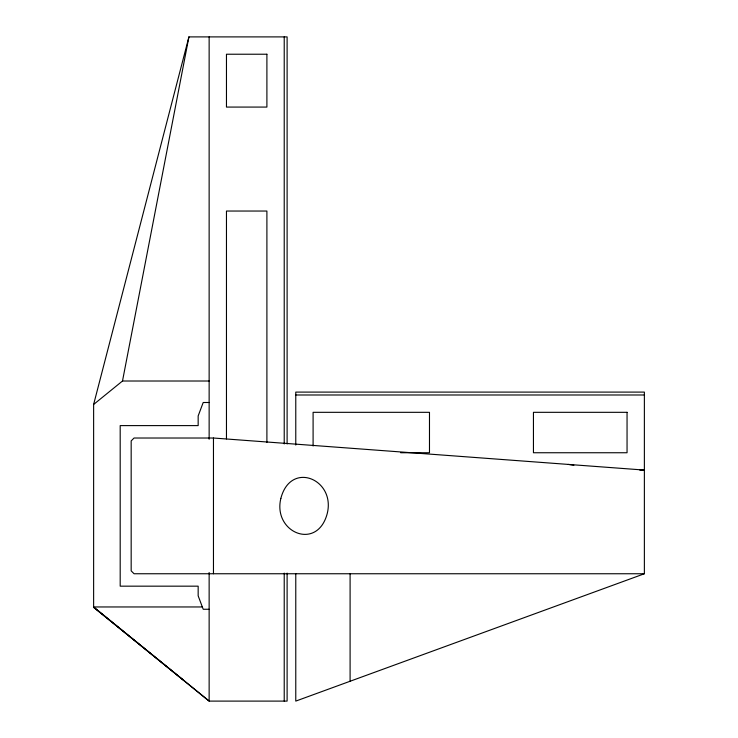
<?xml version="1.0" encoding="UTF-8"?>
<svg xmlns="http://www.w3.org/2000/svg" width="738" height="738" viewBox="0 0 738 738"><rect width="100%" height="100%" fill="white"/><g stroke="black" fill="none" stroke-linecap="round" stroke-linejoin="round"><path stroke-width="1.11" d="M287.11 573.103L287.11 701.1L209.14 701.1L93.625 607.3L93.625 404.461L122.499 381.011L188.919 36.9L287.11 36.9L287.11 443.953M93.625 404.461L188.919 36.9M295.772 573.491L295.772 701.1L644.375 573.749L644.375 392.099L295.772 392.099L295.772 445.042M122.499 381.011L209.14 381.011M295.772 394.987L644.375 394.987M209.14 402.496L203.208 402.496L198.162 415.946L198.162 425.605L120.193 425.605L120.193 586.166L198.162 586.166L198.162 595.824L203.208 609.265L209.14 609.265M639.772 470.078L644.375 470.078L213.466 438.021L134.058 438.021L131.17 440.909L131.17 570.861L134.058 573.749L644.375 573.749M400.669 452.745L429.479 452.745L429.479 412.321L313.096 412.321L313.096 446.01M202.341 606.959L93.625 606.959L209.14 701.1L209.14 572.494M93.625 607.3L183.993 680.565M568.325 464.414L573.878 465.235M350.098 573.749L350.098 681.478M284.222 36.9L284.222 443.953M284.222 573.103L284.222 701.1M266.898 442.394L266.898 211.04L226.465 211.04L226.465 438.935M213.466 438.021L213.466 573.749M209.14 36.9L209.14 439.258M280.855 498.408C272.543 532.476 317.441 551.461 327.285 513.353C335.596 479.294 290.707 460.309 280.855 498.408M266.898 54.225L226.465 54.225L226.465 107.075L266.898 107.075L266.898 54.225M627.051 412.321L533.445 412.321L533.445 452.745L627.051 452.745L627.051 412.321"/></g></svg>
